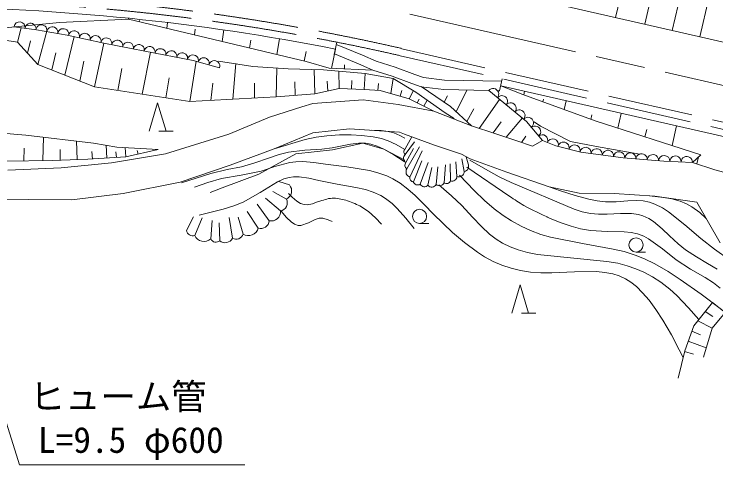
# Model space of a CAD drawing. Units: millimetres, scale not verified. Extents: x 40000 to 680000, y 20000 to 380000.
# Drawn here: x 251145 to 300724, y 272550 to 304430 of the extents above; entities that cross this region are included whole.
import ezdxf
from ezdxf.enums import TextEntityAlignment as Align

# ---------------------------------------------------------------- set-up
doc = ezdxf.new("R2010")
doc.units = ezdxf.units.MM
doc.header["$LTSCALE"] = 1000
doc.linetypes.add('CHAIN', pattern=[18.5, 12, -1.5, 3.5, -1.5])
doc.linetypes.add('DASHED', pattern=[7.5, 6, -1.5])
for name, color, linetype, lineweight in [('M-BGD', 7, 'Continuous', 13), ('M-BGD-OTRS1', 7, 'DASHED', 13), ('M-BMK', 2, 'CHAIN', 13), ('M-STR-HTXT', 7, 'Continuous', 13)]:
    doc.layers.add(name, color=color, linetype=linetype, lineweight=lineweight)
doc.styles.add('ＭＳ ゴシック', font='')
doc.styles.get('ＭＳ ゴシック').set_extended_font_data('MS Gothic')

# ---------------------------------------------------------------- blocks, each defined once
blk = doc.blocks.new('広葉樹林')
at = {"color": 7, "linetype": 'Continuous', "lineweight": 13}
blk.add_line((0, 0), (1, 0), dxfattribs=at)
blk.add_circle((0, 0.75), 0.75, dxfattribs=at)
blk = doc.blocks.new('針葉樹林_1')
at = {"color": 7, "linetype": 'Continuous', "lineweight": 13}
for p, q in [((-0.6, -1), (0, 1)), ((0, 1), (0.6, -1)), ((0.1, -1), (1.1, -1))]:
    blk.add_line(p, q, dxfattribs=at)

msp = doc.modelspace()

# ---------------------------------------------------------------- linework, layer by layer
at = {"layer": 'M-BGD'}
for p, q in [((279768, 307355), (336827, 294317)), ((295692, 303716), (296504, 307268)), ((293638, 304186), (294108, 306239)), ((299592, 302825), (300275, 305817)), ((297642, 303271), (298048, 305047)), ((259225, 304063), (254362, 303830)), ((259225, 304063), (259239, 304133)), ((271788, 301066), (259225, 304063)), ((259995, 303968), (259985, 303882)), ((254362, 303830), (250268, 303439)), ((252740, 303324), (251147, 303523)), ((251386, 302452), (251639, 303461)), ((261991, 303829), (261942, 303415)), ((254900, 302946), (252740, 303324)), ((252823, 300869), (253468, 303225)), ((257495, 302377), (254900, 302946)), ((263946, 303360), (263892, 302950)), ((265956, 303305), (265837, 302485)), ((251386, 302452), (248385, 302904)), ((252823, 300869), (251386, 302452)), ((252104, 301661), (252317, 302540)), ((254736, 300112), (255383, 302840)), ((267867, 302583), (267778, 302022)), ((269907, 302679), (269715, 301560)), ((273937, 302443), (273763, 301564)), ((256825, 299284), (257495, 302377)), ((260382, 301795), (257495, 302377)), ((273840, 301953), (273568, 300577)), ((275752, 301525), (273970, 302264)), ((253805, 300480), (254087, 301685)), ((260189, 298761), (260784, 301742)), ((263806, 301133), (260382, 301795)), ((271776, 301788), (271649, 301099)), ((275484, 300902), (273773, 301611)), ((275752, 301525), (276723, 301089)), ((255800, 299690), (256066, 301099)), ((263553, 298237), (264004, 301093)), ((265665, 300638), (263806, 301133)), ((265585, 301089), (268008, 300709)), ((271788, 301066), (273411, 300599)), ((276723, 301089), (278067, 300675)), ((256825, 299284), (252823, 300869)), ((258485, 299026), (258768, 300579)), ((266603, 298410), (266801, 300926)), ((268008, 300709), (270501, 300561)), ((269654, 298582), (269714, 300608)), ((270501, 300561), (273005, 300479)), ((272394, 298791), (272339, 300501)), ((273005, 300479), (275936, 300224)), ((276484, 300453), (273411, 300599)), ((274481, 300548), (274492, 300844)), ((275484, 300902), (276484, 300453)), ((276484, 300453), (277847, 300034)), ((278067, 300675), (279458, 300147)), ((274118, 299156), (274095, 300384)), ((275886, 299101), (275936, 300224)), ((275936, 300224), (277928, 299875)), ((277847, 300034), (279231, 299508)), ((279458, 300147), (280060, 299948)), ((261859, 298501), (262108, 299912)), ((265048, 298322), (265185, 299542)), ((268121, 298496), (268131, 299532)), ((270991, 298684), (270971, 299645)), ((273299, 298982), (273272, 299692)), ((274991, 299129), (275007, 299735)), ((276847, 299026), (276896, 299528)), ((277928, 299875), (277754, 298804)), ((277928, 299875), (279517, 298913)), ((279231, 299508), (279911, 299283)), ((280060, 299948), (281560, 299765)), ((281560, 299765), (285593, 299675)), ((285439, 299000), (285631, 299840)), ((263553, 298237), (256825, 299284)), ((272394, 298791), (274118, 299156)), ((274118, 299156), (275886, 299101)), ((277012, 299014), (275886, 299101)), ((279046, 298439), (277012, 299014)), ((278417, 298617), (278542, 299016)), ((279046, 298439), (279370, 299017)), ((281972, 297891), (279894, 299309)), ((279911, 299283), (281512, 299088)), ((281512, 299088), (284671, 299017)), ((282382, 297512), (283132, 299052)), ((287344, 296844), (284671, 299017)), ((285439, 299000), (285304, 299003)), ((285519, 299353), (309150, 293953)), ((287092, 298743), (285519, 299353)), ((287149, 298722), (287205, 298968)), ((263553, 298237), (269654, 298582)), ((269654, 298582), (272394, 298791)), ((279517, 298913), (281598, 297435)), ((281527, 298194), (281762, 298652)), ((292201, 296868), (287092, 298743)), ((271471, 297861), (272255, 298112)), ((275808, 298358), (272255, 298112)), ((278269, 298035), (275808, 298358)), ((280808, 297557), (278269, 298035)), ((279046, 298439), (280808, 297557)), ((279630, 298147), (279751, 298402)), ((280092, 297916), (280336, 298331)), ((284001, 296345), (285436, 298395)), ((288537, 298419), (288493, 298229)), ((290139, 298297), (289997, 297677)), ((269197, 297150), (271471, 297861)), ((283454, 296521), (280808, 297557)), ((283454, 296521), (281972, 297891)), ((283125, 296825), (283616, 297737)), ((266305, 295946), (269197, 297150)), ((281598, 297435), (282226, 297042)), ((285910, 295719), (287052, 297081)), ((291961, 297292), (291890, 296982)), ((294038, 297406), (293798, 296357)), ((285168, 295968), (283454, 296521)), ((284993, 296024), (285545, 296820)), ((288467, 295479), (287344, 296844)), ((288337, 296504), (287890, 296811)), ((290451, 295420), (288337, 296504)), ((299653, 294483), (292201, 296868)), ((297938, 296515), (297622, 295133)), ((251967, 295876), (248085, 296175)), ((272244, 296027), (269514, 294893)), ((274842, 296313), (272244, 296027)), ((278381, 296082), (274842, 296313)), ((277080, 296188), (276400, 296211)), ((277580, 296129), (277080, 296188)), ((277964, 296036), (277580, 296129)), ((278393, 295852), (277964, 296036)), ((278734, 295935), (278381, 296082)), ((295830, 296270), (295710, 295745)), ((256759, 295304), (251967, 295876)), ((253188, 294068), (253221, 295726)), ((261836, 294548), (266305, 295946)), ((271706, 295552), (269514, 294893)), ((272485, 295717), (271706, 295552)), ((273247, 295824), (272485, 295717)), ((274144, 295883), (273247, 295824)), ((274950, 295884), (274144, 295883)), ((275698, 295848), (274950, 295884)), ((276503, 295754), (275698, 295848)), ((277090, 295627), (276503, 295754)), ((277563, 295473), (277090, 295627)), ((278737, 295645), (278393, 295852)), ((280842, 295160), (278734, 295935)), ((278781, 294895), (279244, 295751)), ((286653, 295471), (285168, 295968)), ((286984, 295355), (287284, 295795)), ((255606, 294135), (255560, 295447)), ((258397, 295023), (256759, 295304)), ((257701, 294249), (257649, 295151)), ((261315, 294842), (258397, 295023)), ((274315, 295114), (273614, 294965)), ((275793, 295299), (273642, 294819)), ((274910, 295237), (274315, 295114)), ((275496, 295307), (274910, 295237)), ((275960, 295294), (275496, 295307)), ((277273, 294884), (275793, 295299)), ((276337, 295226), (275960, 295294)), ((276800, 295079), (276337, 295226)), ((277256, 294877), (276800, 295079)), ((278143, 295200), (277563, 295473)), ((278748, 294843), (278143, 295200)), ((278769, 294502), (279429, 295398)), ((278894, 293489), (279778, 295048)), ((282757, 294519), (280842, 295160)), ((287766, 295081), (286653, 295471)), ((287766, 295081), (288467, 295479)), ((289416, 295121), (288467, 295479)), ((291183, 294657), (289416, 295121)), ((292283, 295057), (290451, 295420)), ((295351, 294522), (292283, 295057)), ((251827, 294045), (251869, 294936)), ((254406, 294097), (254408, 294847)), ((256681, 294181), (256644, 294715)), ((258019, 293902), (261836, 294548)), ((258374, 294293), (258338, 294689)), ((259049, 294338), (258985, 294987)), ((259049, 294338), (261315, 294842)), ((259902, 294528), (259853, 294778)), ((269514, 294893), (266402, 293736)), ((271048, 294556), (268432, 293099)), ((270541, 294668), (269867, 294493)), ((271691, 294794), (270541, 294668)), ((273642, 294819), (271048, 294556)), ((272893, 294869), (271691, 294794)), ((273614, 294965), (272893, 294869)), ((277977, 294468), (277256, 294877)), ((278757, 294109), (277273, 294884)), ((278825, 293927), (279350, 294929)), ((279108, 292896), (279981, 294760)), ((283367, 294189), (282757, 294519)), ((294167, 294252), (291183, 294657)), ((250500, 294022), (253854, 294079)), ((253854, 294079), (256352, 294159)), ((256352, 294159), (259049, 294338)), ((269107, 294238), (268160, 293900)), ((269867, 294493), (269107, 294238)), ((271043, 293992), (271533, 294005)), ((271533, 294005), (272328, 293941)), ((278691, 294005), (277977, 294468)), ((279349, 292575), (279952, 294045)), ((282944, 293290), (282768, 294200)), ((283210, 293848), (283082, 294326)), ((284444, 293454), (283330, 294102)), ((285959, 293242), (283367, 294189)), ((297044, 294033), (294167, 294252)), ((299060, 293942), (297044, 294033)), ((299653, 294483), (299060, 293942)), ((299491, 294336), (299377, 293835)), ((250713, 293397), (254466, 293545)), ((254466, 293545), (258019, 293902)), ((266402, 293736), (262868, 292534)), ((267201, 293616), (266204, 293435)), ((268160, 293900), (267201, 293616)), ((268600, 293330), (269560, 293643)), ((269560, 293643), (270617, 293932)), ((270617, 293932), (271043, 293992)), ((272328, 293941), (273133, 293825)), ((273133, 293825), (274655, 293626)), ((274655, 293626), (276260, 293363)), ((279837, 292397), (280387, 293929)), ((280377, 292323), (280666, 293574)), ((280973, 292373), (281076, 293627)), ((281522, 292505), (281625, 293760)), ((281977, 292640), (281948, 293837)), ((282430, 292938), (282339, 293988)), ((286165, 291533), (283117, 293606)), ((299060, 293942), (300633, 293411)), ((265037, 293163), (262980, 292497)), ((266204, 293435), (265037, 293163)), ((265804, 292791), (267178, 293029)), ((268432, 293099), (265847, 292151)), ((267178, 293029), (268600, 293330)), ((276260, 293363), (276836, 293213)), ((276836, 293213), (277480, 292984)), ((283656, 291950), (282607, 293039)), ((285411, 292932), (284444, 293454)), ((288948, 292216), (285959, 293242)), ((300633, 293411), (303990, 292539)), ((262868, 292534), (258862, 291753)), ((264844, 292516), (265804, 292791)), ((269759, 292568), (268535, 291808)), ((270204, 292768), (269759, 292568)), ((270599, 292344), (269853, 292591)), ((270567, 292876), (270204, 292768)), ((270893, 292925), (270567, 292876)), ((271274, 292928), (270893, 292925)), ((271960, 292832), (271274, 292928)), ((272664, 292666), (271960, 292832)), ((273969, 292391), (272664, 292666)), ((277480, 292984), (277908, 292781)), ((277908, 292781), (278408, 292475)), ((286262, 292526), (285411, 292932)), ((290701, 290628), (286262, 292526)), ((263895, 292189), (264844, 292516)), ((265847, 292151), (265003, 291816)), ((275287, 292168), (273969, 292391)), ((275966, 292014), (275287, 292168)), ((278408, 292475), (278959, 292059)), ((278959, 292059), (279483, 291595)), ((282040, 291585), (281145, 292363)), ((289743, 291938), (288948, 292216)), ((291057, 291774), (288948, 292216)), ((258862, 291753), (255231, 291295)), ((268535, 291808), (267328, 291132)), ((270380, 291351), (269427, 291893)), ((270792, 291477), (270523, 291741)), ((276520, 291838), (275966, 292014)), ((277042, 291603), (276520, 291838)), ((277389, 291391), (277042, 291603)), ((279483, 291595), (280432, 290627)), ((282767, 290885), (282040, 291585)), ((284378, 291255), (283656, 291950)), ((290789, 291598), (289743, 291938)), ((291735, 291342), (290789, 291598)), ((293534, 291743), (291057, 291774)), ((296410, 291563), (293534, 291743)), ((297009, 291465), (296028, 291587)), ((299378, 291141), (296410, 291563)), ((252166, 291324), (248123, 291280)), ((255231, 291295), (252166, 291324)), ((267328, 291132), (266675, 290870)), ((269963, 290507), (268915, 291409)), ((271116, 291200), (270792, 291477)), ((271367, 291043), (271116, 291200)), ((271626, 290953), (271367, 291043)), ((272627, 291168), (272236, 291023)), ((277847, 291033), (277389, 291391)), ((278207, 290692), (277847, 291033)), ((285058, 290668), (284378, 291255)), ((292324, 291225), (291735, 291342)), ((292922, 291158), (292324, 291225)), ((293679, 291162), (292922, 291158)), ((294492, 291220), (293679, 291162)), ((295093, 291242), (294492, 291220)), ((295584, 291213), (295093, 291242)), ((296035, 291122), (295584, 291213)), ((296405, 290991), (296035, 291122)), ((297610, 291355), (297009, 291465)), ((298187, 291198), (297610, 291355)), ((298643, 291017), (298187, 291198)), ((301032, 288244), (299378, 291141)), ((265913, 290627), (264221, 290219)), ((266675, 290870), (265913, 290627)), ((269156, 289815), (268325, 290993)), ((271860, 290940), (271626, 290953)), ((272236, 291023), (271860, 290940)), ((276184, 290463), (275578, 290871)), ((278817, 290006), (278207, 290692)), ((280454, 290604), (280765, 290287)), ((283528, 290070), (282767, 290885)), ((285695, 290187), (285058, 290668)), ((291272, 290451), (290701, 290628)), ((296940, 290720), (296405, 290991)), ((297369, 290442), (296940, 290720)), ((299029, 290807), (298643, 291017)), ((299585, 290390), (299029, 290807)), ((263333, 289129), (263831, 290095)), ((266583, 288593), (266350, 290041)), ((267326, 288871), (266977, 290064)), ((268398, 289301), (267611, 290468)), ((270397, 290044), (270017, 290486)), ((270712, 289743), (270397, 290044)), ((276679, 290016), (276184, 290463)), ((280765, 290287), (282116, 288985)), ((284155, 289413), (283528, 290070)), ((286273, 289810), (285695, 290187)), ((288975, 289995), (288757, 290094)), ((291857, 290330), (291272, 290451)), ((292428, 290283), (291857, 290330)), ((293045, 290289), (292428, 290283)), ((293971, 290330), (293045, 290289)), ((294770, 290318), (293971, 290330)), ((295246, 290251), (294770, 290318)), ((295566, 290163), (295246, 290251)), ((295991, 289964), (295566, 290163)), ((298524, 289535), (297369, 290442)), ((300038, 289985), (299585, 290390)), ((263910, 288783), (264435, 290029)), ((265036, 288529), (265148, 289838)), ((265673, 288407), (265627, 289662)), ((270954, 289578), (270712, 289743)), ((271205, 289488), (270954, 289578)), ((271941, 289676), (271395, 289479)), ((272416, 289911), (271941, 289676)), ((272705, 289997), (272416, 289911)), ((272948, 290001), (272705, 289997)), ((273331, 289892), (272948, 290001)), ((273617, 289761), (273331, 289892)), ((277089, 289582), (276679, 290016)), ((279402, 289270), (278817, 290006)), ((286976, 289421), (286273, 289810)), ((289722, 289687), (288975, 289995)), ((290485, 289430), (289722, 289687)), ((296314, 289758), (295991, 289964)), ((296929, 289253), (296314, 289758)), ((271395, 289479), (271205, 289488)), ((284740, 288873), (284155, 289413)), ((287614, 289126), (286976, 289421)), ((288360, 288845), (287614, 289126)), ((291166, 289254), (290485, 289430)), ((291859, 289130), (291166, 289254)), ((293029, 289053), (291859, 289130)), ((294246, 289040), (293029, 289053)), ((297454, 288755), (296929, 289253)), ((299664, 288569), (298524, 289535)), ((282116, 288985), (282958, 288279)), ((285209, 288513), (284740, 288873)), ((289032, 288646), (288360, 288845)), ((291299, 288198), (289032, 288646)), ((294736, 288990), (294246, 289040)), ((295175, 288893), (294736, 288990)), ((295620, 288717), (295175, 288893)), ((295960, 288532), (295620, 288717)), ((298065, 288182), (297454, 288755)), ((300620, 287816), (299664, 288569)), ((282958, 288279), (283869, 287589)), ((285651, 288238), (285209, 288513)), ((286182, 287976), (285651, 288238)), ((293475, 287817), (291299, 288198)), ((296937, 287825), (295960, 288532)), ((298571, 287771), (298065, 288182)), ((283869, 287589), (284375, 287264)), ((286742, 287763), (286182, 287976)), ((287423, 287569), (286742, 287763)), ((288125, 287424), (287423, 287569)), ((294249, 287630), (293475, 287817)), ((295007, 287393), (294249, 287630)), ((297913, 287053), (296937, 287825)), ((299342, 287262), (298571, 287771)), ((301676, 287054), (300620, 287816)), ((284375, 287264), (284992, 286939)), ((293008, 286944), (288125, 287424)), ((295679, 287125), (295007, 287393)), ((296397, 286774), (295679, 287125)), ((300132, 286804), (299342, 287262)), ((284992, 286939), (285589, 286681)), ((285589, 286681), (286248, 286462)), ((293786, 286806), (293008, 286944)), ((294455, 286636), (293786, 286806)), ((295076, 286421), (294455, 286636)), ((297354, 286221), (296397, 286774)), ((298926, 286400), (297913, 287053)), ((300816, 286392), (300132, 286804)), ((286248, 286462), (286928, 286299)), ((286928, 286299), (287627, 286190)), ((287627, 286190), (288343, 286132)), ((288343, 286132), (289139, 286124)), ((289139, 286124), (290726, 286199)), ((290726, 286199), (292275, 286220)), ((292275, 286220), (292868, 286167)), ((292868, 286167), (293439, 286058)), ((295624, 286180), (295076, 286421)), ((296244, 285846), (295624, 286180)), ((298201, 285671), (297354, 286221)), ((299967, 285794), (298926, 286400)), ((293439, 286058), (293894, 285916)), ((293894, 285916), (294327, 285718)), ((294327, 285718), (294716, 285473)), ((296838, 285462), (296244, 285846)), ((299670, 284628), (298201, 285671)), ((300550, 285416), (299967, 285794)), ((294716, 285473), (295102, 285160)), ((295102, 285160), (295535, 284731)), ((297476, 284969), (296838, 285462)), ((301020, 285054), (300550, 285416)), ((295535, 284731), (295998, 284190)), ((297962, 284533), (297476, 284969)), ((301104, 283545), (299670, 284628)), ((295998, 284190), (296481, 283544)), ((298795, 283670), (297962, 284533)), ((299521, 282842), (298795, 283670)), ((300481, 284037), (299150, 282379)), ((301369, 283336), (300481, 284037)), ((296481, 283544), (296975, 282789)), ((300498, 283048), (299964, 283392)), ((301369, 283336), (300452, 282221)), ((296975, 282789), (297572, 281749)), ((300452, 282221), (299442, 282743)), ((299150, 282379), (298514, 280627)), ((300452, 282221), (299838, 280163)), ((297572, 281749), (298125, 280685)), ((299637, 281755), (299012, 282000)), ((300034, 280822), (298755, 281292)), ((298514, 280627), (298058, 278681)), ((298125, 280685), (298399, 280138)), ((299130, 280383), (298501, 280571))]:
    msp.add_line(p, q, dxfattribs=at)
for centre, radius, start, end in [((243459, 148452), 156478, 78.80465, 89.57359), ((251536, 303484), 390, 351.4125, 171.4125), ((252309, 303388), 390, 351.4125, 174.3828), ((253081, 303275), 390, 348.5905, 171.885), ((253848, 303140), 390, 348.5879, 171.5583), ((254616, 303006), 390, 347.9683, 171.5504), ((255381, 302851), 390, 346.1439, 169.1142), ((256142, 302684), 390, 346.1439, 169.1142), ((256903, 302517), 390, 346.1439, 169.1142), ((257665, 302353), 390, 347.1041, 169.5544), ((258429, 302199), 390, 347.1169, 170.0872), ((259194, 302045), 390, 347.1169, 170.0872), ((259958, 301891), 390, 347.1169, 170.0872), ((260722, 301740), 390, 347.5767, 170.4996), ((261488, 301592), 390, 347.5797, 170.55), ((262253, 301444), 390, 347.5797, 170.55), ((263018, 301296), 390, 347.5797, 170.55), ((263784, 301148), 390, 343.8902, 170.5044), ((264538, 300949), 390, 343.5969, 166.5673), ((265291, 300748), 390, 343.5969, 166.5673), ((284981, 298766), 399, 320.7744, 140.9993), ((285600, 298262), 399, 320.7744, 140.9993), ((286220, 297759), 399, 320.7744, 140.9993), ((286839, 297255), 399, 320.7744, 140.9993), ((287440, 296730), 398, 309.1592, 136.9255), ((287946, 296114), 399, 309.3302, 129.5551), ((288453, 295500), 397, 337.2436, 129.8068), ((289193, 295207), 399, 341.5325, 159.5297), ((289957, 294980), 399, 345.1772, 165.4021), ((290730, 294777), 399, 345.1772, 165.4021), ((291510, 294614), 399, 352.0696, 171.2664), ((279013, 294236), 361, 132.4245, 238.6848), ((278923, 294694), 246, 125.1089, 231.3692), ((292301, 294506), 399, 352.1649, 172.3898), ((293092, 294399), 399, 352.1649, 172.3898), ((293883, 294292), 399, 353.0874, 172.4162), ((294678, 294214), 399, 355.5325, 175.7574), ((295474, 294154), 399, 355.5325, 175.7574), ((296270, 294093), 399, 355.5325, 175.7574), ((297066, 294033), 399, 357.305, 175.8575), ((297864, 293997), 399, 357.3074, 177.5323), ((298661, 293961), 399, 357.3074, 177.5323), ((279024, 293734), 277, 135.831, 242.0912), ((282868, 293669), 386, 281.377, 27.6372), ((279224, 293273), 394, 146.6929, 252.9532), ((282555, 293307), 389, 251.2672, 357.5274), ((279349, 292825), 251, 163.7112, 269.9715), ((279659, 292669), 325, 196.8987, 303.159), ((281699, 292744), 297, 233.298, 339.5583), ((282092, 292959), 339, 250.2349, 356.4952), ((270117, 291929), 635, 294.471, 40.7313), ((280135, 292562), 340, 208.9935, 315.2537), ((280656, 292571), 374, 221.6674, 327.9275), ((281197, 292645), 353, 230.4789, 336.7392), ((269855, 291085), 588, 280.5585, 26.8188), ((269300, 290463), 664, 257.4882, 3.7483), ((268584, 289843), 573, 250.9541, 357.2143), ((263751, 289172), 420, 185.9231, 292.1833), ((267701, 289488), 721, 238.7384, 344.9986), ((264568, 289079), 722, 204.1591, 310.4193), ((266058, 288841), 581, 228.4335, 334.6938), ((266850, 289011), 496, 237.4062, 343.6664), ((265400, 288706), 405, 205.9541, 312.2143)]:
    msp.add_arc(centre, radius, start, end, dxfattribs=at)
for points, knots in [([(286165, 291533), (286494, 291322), (286811, 291094), (287151, 290901), (287742, 290567), (288367, 290297), (288975, 289995)], [0, 0, 0, 0, 1, 1, 1, 2, 2, 2, 2]), ([(272627, 291168), (272958, 291249), (273280, 291395), (273620, 291410), (273943, 291424), (274266, 291347), (274578, 291263), (274924, 291170), (275245, 291002), (275578, 290871)], [0, 0, 0, 0, 1, 1, 1, 2, 2, 2, 3, 3, 3, 3])]:
    msp.add_open_spline(points, degree=3, knots=knots, dxfattribs=at)
at = {"layer": 'M-BGD-OTRS1'}
for p, q in [((278538, 301974), (309373, 294928)), ((278427, 301486), (309262, 294441))]:
    msp.add_line(p, q, dxfattribs=at)
for centre, radius, start, end in [((243460, 148452), 157498, 77.12924, 89.57434), ((243459, 148452), 156978, 77.12914, 89.57359)]:
    msp.add_arc(centre, radius, start, end, dxfattribs=at)
at = {"layer": 'M-BMK'}
msp.add_line((279100, 304430), (357883, 286429), dxfattribs=at)
msp.add_arc((243459, 148452), 159998, 83.34596, 107.40334, dxfattribs=at)
at = {"layer": 'M-STR-HTXT'}
for p, q in [((240544, 307584), (251530, 272550)), ((251530, 272550), (267456, 272550))]:
    msp.add_line(p, q, dxfattribs=at)

# ---------------------------------------------------------------- block references
at = {"layer": 'M-BGD', "xscale": 1000, "yscale": 1000, "rotation": 0.23939}
for p in [(261277, 297150), (286890, 284275)]:
    msp.add_blockref('針葉樹林_1', p, dxfattribs=at)
at = {"layer": 'M-BGD', "xscale": 666.6668, "yscale": 666.6668}
for p in [(279788, 289627), (295079, 287603)]:
    msp.add_blockref('広葉樹林', p, dxfattribs=at)

# ---------------------------------------------------------------- texts
at = {"layer": 'M-STR-HTXT', "style": 'ＭＳ ゴシック'}
for s, p in [('ヒューム管', (252248, 275924)), ('L=9.5 φ600', (252837, 272857))]:
    msp.add_text(s, height=1833, dxfattribs=at).set_placement(p, align=Align.BOTTOM_LEFT)

doc.saveas('drawing.dxf')
